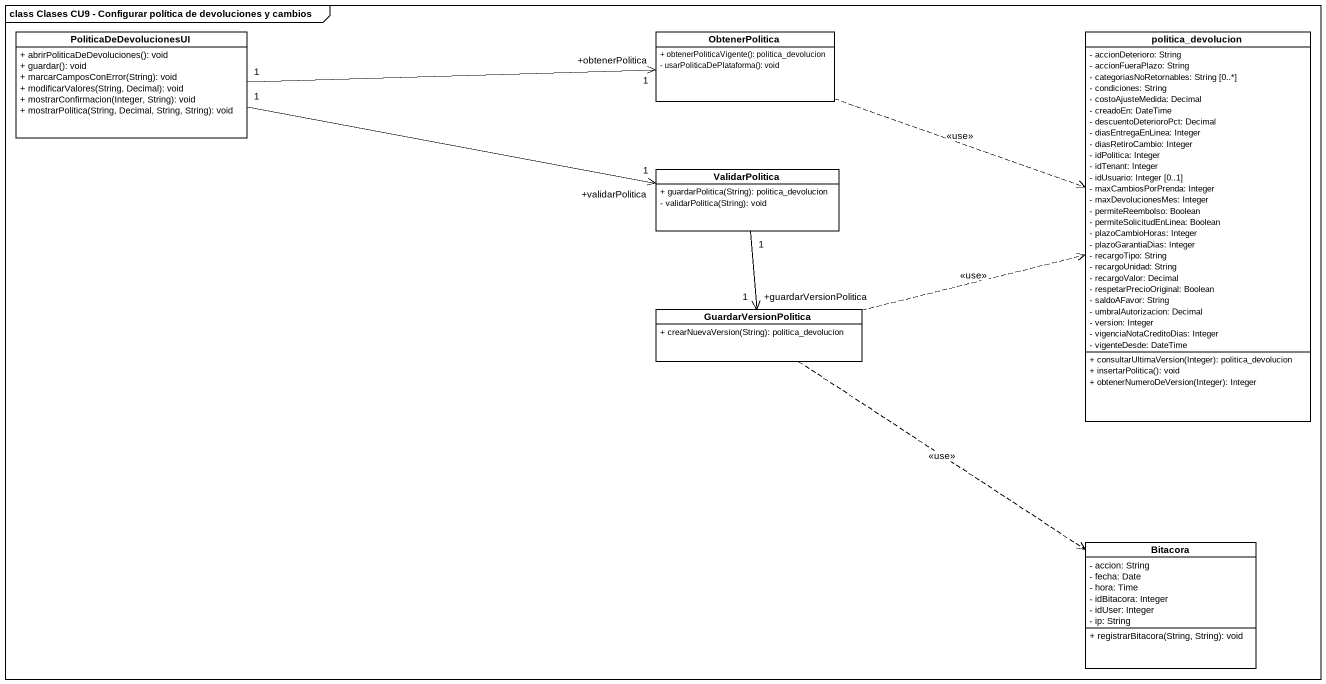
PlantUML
@startuml
mainframe class Clases CU9 - Configurar política de devoluciones y cambios
hide circle
hide empty members
skinparam classAttributeIconSize 0
class PoliticaDeDevolucionesUI {
  + abrirPoliticaDeDevoluciones(): void
  + guardar(): void
  + marcarCamposConError(String): void
  + modificarValores(String, Decimal): void
  + mostrarConfirmacion(Integer, String): void
  + mostrarPolitica(String, Decimal, String, String): void
}
class ObtenerPolitica {
  + obtenerPoliticaVigente(): politica_devolucion
  - usarPoliticaDePlataforma(): void
}
class politica_devolucion {
  - accionDeterioro: String
  - accionFueraPlazo: String
  - categoriasNoRetornables: String [0..*]
  - condiciones: String
  - costoAjusteMedida: Decimal
  - creadoEn: DateTime
  - descuentoDeterioroPct: Decimal
  - diasEntregaEnLinea: Integer
  - diasRetiroCambio: Integer
  - idPolitica: Integer
  - idTenant: Integer
  - idUsuario: Integer [0..1]
  - maxCambiosPorPrenda: Integer
  - maxDevolucionesMes: Integer
  - permiteReembolso: Boolean
  - permiteSolicitudEnLinea: Boolean
  - plazoCambioHoras: Integer
  - plazoGarantiaDias: Integer
  - recargoTipo: String
  - recargoUnidad: String
  - recargoValor: Decimal
  - respetarPrecioOriginal: Boolean
  - saldoAFavor: String
  - umbralAutorizacion: Decimal
  - version: Integer
  - vigenciaNotaCreditoDias: Integer
  - vigenteDesde: DateTime
  + consultarUltimaVersion(Integer): politica_devolucion
  + insertarPolitica(): void
  + obtenerNumeroDeVersion(Integer): Integer
}
class ValidarPolitica {
  + guardarPolitica(String): politica_devolucion
  - validarPolitica(String): void
}
class GuardarVersionPolitica {
  + crearNuevaVersion(String): politica_devolucion
}
class Bitacora {
  - accion: String
  - fecha: Date
  - hora: Time
  - idBitacora: Integer
  - idUser: Integer
  - ip: String
  + registrarBitacora(String, String): void
}
PoliticaDeDevolucionesUI "1" -right-> "+obtenerPolitica\n1" ObtenerPolitica
PoliticaDeDevolucionesUI "1" -right-> "+validarPolitica\n1" ValidarPolitica
ObtenerPolitica .right.> politica_devolucion : <<use>>
ValidarPolitica "1" --> "+guardarVersionPolitica\n1" GuardarVersionPolitica
GuardarVersionPolitica .right.> politica_devolucion : <<use>>
GuardarVersionPolitica ..> Bitacora : <<use>>
@enduml
